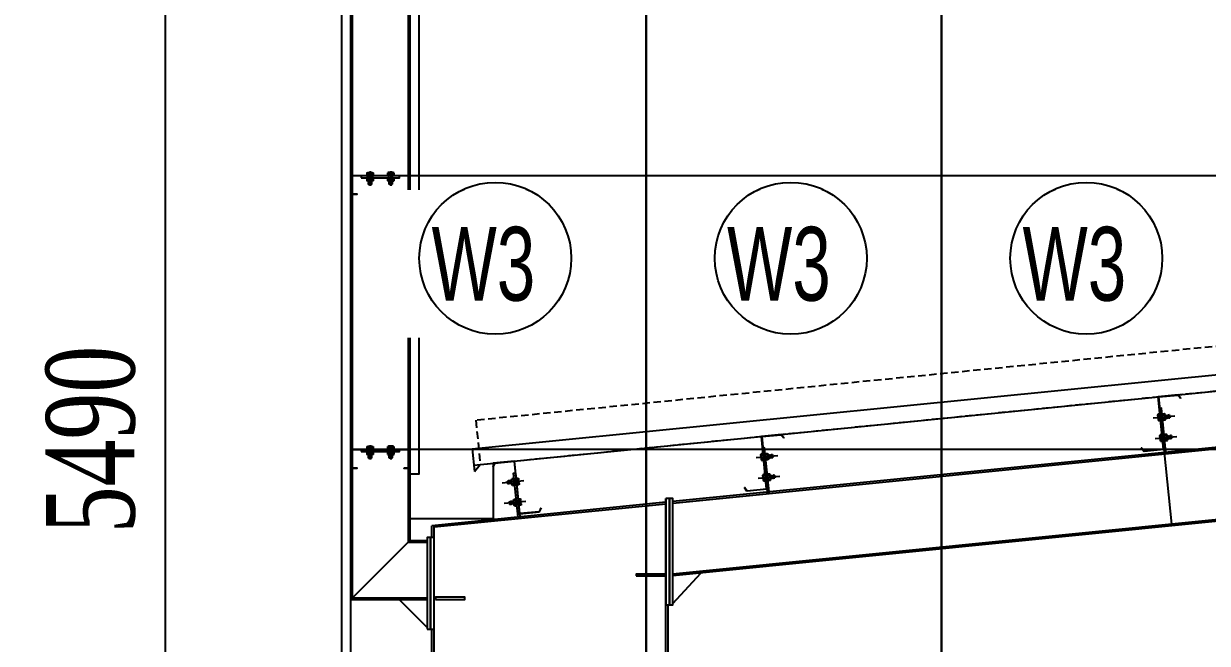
# Model space of a CAD drawing. Header units: inches. Extents: x 315041 to 662841, y -45540 to -35018.
# Drawn here: x 330950.88 to 330990.94, y -38334.56 to -38313.58 of the extents above; entities that cross this region are included whole.
import ezdxf

# ---------------------------------------------------------------- set-up
doc = ezdxf.new("R2010")
doc.units = ezdxf.units.IN
doc.header["$MEASUREMENT"] = 0
doc.linetypes.add('CENTER2', pattern=[28.575, 19.05, -3.175, 3.175, -3.175])
doc.linetypes.add('HIDDEN', pattern=[0.375, 0.25, -0.125])
for name, color, linetype in [('1', 1, 'Continuous'), ('2', 2, 'Continuous'), ('251', 251, 'Continuous'), ('2NET-VE', 8, 'Continuous'), ('3', 3, 'Continuous'), ('4', 4, 'Continuous'), ('5', 5, 'Continuous'), ('6', 6, 'Continuous'), ('7', 7, 'Continuous'), ('8', 8, 'Continuous'), ('DIM', 8, 'Continuous'), ('GIANG', 1, 'Continuous')]:
    doc.layers.add(name, color=color, linetype=linetype)
doc.styles.add('ST1', font='times.ttf', dxfattribs={"width": 0.7})
doc.styles.add('ST1H', font='vnshxh.shx', dxfattribs={"width": 0.7})
doc.dimstyles.new('100', dxfattribs={"dimtxt": 3, "dimasz": 1.5, "dimexe": 1, "dimexo": 0, "dimgap": 1, "dimtad": 1, "dimdec": 0, "dimlfac": 100, "dimzin": 0, "dimdsep": 46, "dimtxsty": 'ST1', "dimblk": 'OBLIQUE', "dimcen": 1, "dimdle": 1, "dimclrd": 8, "dimclre": 8, "dimclrt": 3, "dimadec": 0, "dimazin": 0, "dimtfac": 1, "dimtdec": 0, "dimtix": 1, "dimtmove": 1, "dimatfit": 3, "dimfxl": 0, "dimtfill": 1, "dimtolj": 1, "dimtzin": 0, "dimlwd": -1, "dimlwe": -1, "dimarcsym": 1})

# ---------------------------------------------------------------- blocks, each defined once
blk = doc.blocks.new('*U235')
at = {"layer": '2NET-VE', "ltscale": 0.5}
for p, q in [((0, 8.3), (9.5, 8.3)), ((22.9, 7.4), (22.9, 7.4)), ((0, -8.3), (9.5, -8.3)), ((22.9, -7.4), (22.9, -7.4))]:
    blk.add_line(p, q, dxfattribs=at)
at = {"layer": '7', "linetype": 'Continuous'}
for p, q in [((21.9, 6.4), (23.1, 7.7)), ((22.3, -6.4), (23.8, 6.4)), ((23.1, 7.7), (23.8, 6.4)), ((23.8, 6.4), (25.1, 7.7)), ((24.3, -6.4), (25.8, 6.4)), ((25.1, 7.7), (25.8, 6.4)), ((25.8, 6.4), (27, 7.7)), ((26.2, -6.4), (27.7, 6.4)), ((27, 7.7), (27.7, 6.4)), ((27.7, 6.4), (28.9, 7.7)), ((28.1, -6.4), (29.6, 6.4)), ((28.9, 7.7), (29.6, 6.4)), ((29.6, 6.4), (30.9, 7.7)), ((30.1, -6.4), (31.6, 6.4)), ((30.1, -6.4), (31.6, 6.4)), ((30.9, 7.7), (31.6, 6.4)), ((31.6, 6.4), (32.8, 7.7)), ((32, -6.4), (33.5, 6.4)), ((32.8, 7.7), (33.5, 6.4)), ((33.5, 6.4), (34.7, 7.7)), ((33.9, -6.4), (35.4, 6.4)), ((33.9, -6.4), (35.4, 6.4)), ((33.9, -6.4), (35.4, 6.4)), ((34.7, 7.7), (35.4, 6.4)), ((35.4, 6.4), (36.7, 7.7)), ((35.9, -6.4), (37.4, 6.4)), ((36.7, 7.7), (37.4, 6.4)), ((41.9, 6.4), (37.4, 6.4)), ((41.9, 6.4), (41.9, -6.4)), ((22.1, -6.4), (21.7, -6.4)), ((22.3, -6.4), (21.9, -6.4)), ((22.3, -6.4), (23.1, -7.7)), ((23.1, -7.7), (24.3, -6.4)), ((24.3, -6.4), (25, -7.7)), ((25, -7.7), (26.2, -6.4)), ((26.2, -6.4), (26.9, -7.7)), ((26.9, -7.7), (28.1, -6.4)), ((28.1, -6.4), (28.9, -7.7)), ((28.9, -7.7), (30.1, -6.4)), ((30.1, -6.4), (30.8, -7.7)), ((30.8, -7.7), (32, -6.4)), ((32, -6.4), (32.7, -7.7)), ((32.7, -7.7), (33.9, -6.4)), ((33.9, -6.4), (34.7, -7.7)), ((34.7, -7.7), (35.9, -6.4)), ((35.9, -6.4), (41.9, -6.4))]:
    blk.add_line(p, q, dxfattribs=at)
at = {"layer": '8', "linetype": 'Continuous'}
for p, q in [((-10.2, 8.8), (-10.2, 11.9)), ((-10.2, -11.9), (-10.2, 11.9)), ((-0.9, 14.9), (-9.3, 14.9)), ((-1.4, 8.8), (-8.9, 8.8)), ((0, 8.8), (0, 11.9)), ((0, -11.9), (0, 11.9)), ((9.5, -17.6), (9.5, 17.6)), ((9.5, 17.6), (11.4, 17.6)), ((11.4, -17.6), (11.4, 17.6)), ((11.4, 8.8), (11.4, 11.9)), ((11.4, -11.9), (11.4, 11.9)), ((12.3, 14.9), (20.7, 14.9)), ((12.8, 8.8), (20.3, 8.8)), ((21.7, 8.8), (21.7, 11.9)), ((21.7, -11.9), (21.7, 11.9)), ((-10.2, -8.8), (-10.2, -11.9)), ((-9.3, -14.9), (-0.9, -14.9)), ((-1.4, -8.8), (-8.9, -8.8)), ((0, -8.8), (0, -11.9)), ((9.5, -17.6), (11.4, -17.6)), ((11.4, -8.8), (11.4, -11.9)), ((20.7, -14.9), (12.3, -14.9)), ((12.8, -8.8), (20.3, -8.8)), ((21.7, -8.8), (21.7, -11.9))]:
    blk.add_line(p, q, dxfattribs=at)
at = {"layer": '8', "ltscale": 10}
blk.add_line((-32.8, 0), (65.5, 0), dxfattribs=at)
at = {"layer": '8', "linetype": 'Continuous'}
for centre, radius, start, end in [((-4.7, 11.9), 5.58, 146.602, 180), ((-6.1, 11.9), 4.1, 180, 228.5476), ((-6.1, 5.7), 4.1, 131.4524, 180), ((-4.1, 11.9), 4.1, 311.4524, 0), ((-4.1, 5.7), 4.1, 0, 48.5476), ((-5.6, 11.9), 5.58, 0, 33.398), ((17, 11.9), 5.58, 146.602, 180), ((15.5, 11.9), 4.1, 180, 228.5476), ((15.5, 5.7), 4.1, 131.4524, 180), ((17.6, 11.9), 4.1, 311.4524, 0), ((17.6, 5.7), 4.1, 0, 48.5476), ((16.1, 11.9), 5.58, 0, 33.398), ((-6.1, -5.7), 4.1, 180, 228.5476), ((-6.1, -11.9), 4.1, 131.4524, 180), ((-4.7, -11.9), 5.58, 180, 213.398), ((-4.1, -5.7), 4.1, 311.4524, 0), ((-4.1, -11.9), 4.1, 0, 48.5476), ((-5.6, -11.9), 5.58, 326.602, 0), ((15.5, -5.7), 4.1, 180, 228.5476), ((15.5, -11.9), 4.1, 131.4524, 180), ((17, -11.9), 5.58, 180, 213.398), ((17.6, -5.7), 4.1, 311.4524, 0), ((17.6, -11.9), 4.1, 0, 48.5476), ((16.1, -11.9), 5.58, 326.602, 0)]:
    blk.add_arc(centre, radius, start, end, dxfattribs=at)
blk = doc.blocks.new('*U234')
at = {"layer": '2NET-VE', "ltscale": 0.5}
for p, q in [((0, 8.3), (9.5, 8.3)), ((22.9, 7.4), (22.9, 7.4)), ((0, -8.3), (9.5, -8.3)), ((22.9, -7.4), (22.9, -7.4))]:
    blk.add_line(p, q, dxfattribs=at)
at = {"layer": '7', "linetype": 'Continuous'}
for p, q in [((21.9, 6.4), (23.1, 7.7)), ((22.3, -6.4), (23.8, 6.4)), ((23.1, 7.7), (23.8, 6.4)), ((23.8, 6.4), (25.1, 7.7)), ((24.3, -6.4), (25.8, 6.4)), ((25.1, 7.7), (25.8, 6.4)), ((25.8, 6.4), (27, 7.7)), ((26.2, -6.4), (27.7, 6.4)), ((27, 7.7), (27.7, 6.4)), ((27.7, 6.4), (28.9, 7.7)), ((28.1, -6.4), (29.6, 6.4)), ((28.9, 7.7), (29.6, 6.4)), ((29.6, 6.4), (30.9, 7.7)), ((30.1, -6.4), (31.6, 6.4)), ((30.1, -6.4), (31.6, 6.4)), ((30.9, 7.7), (31.6, 6.4)), ((31.6, 6.4), (32.8, 7.7)), ((32, -6.4), (33.5, 6.4)), ((32.8, 7.7), (33.5, 6.4)), ((33.5, 6.4), (34.7, 7.7)), ((33.9, -6.4), (35.4, 6.4)), ((33.9, -6.4), (35.4, 6.4)), ((33.9, -6.4), (35.4, 6.4)), ((34.7, 7.7), (35.4, 6.4)), ((35.4, 6.4), (36.7, 7.7)), ((35.9, -6.4), (37.4, 6.4)), ((36.7, 7.7), (37.4, 6.4)), ((41.9, 6.4), (37.4, 6.4)), ((41.9, 6.4), (41.9, -6.4)), ((22.1, -6.4), (21.7, -6.4)), ((22.3, -6.4), (21.9, -6.4)), ((22.3, -6.4), (23.1, -7.7)), ((23.1, -7.7), (24.3, -6.4)), ((24.3, -6.4), (25, -7.7)), ((25, -7.7), (26.2, -6.4)), ((26.2, -6.4), (26.9, -7.7)), ((26.9, -7.7), (28.1, -6.4)), ((28.1, -6.4), (28.9, -7.7)), ((28.9, -7.7), (30.1, -6.4)), ((30.1, -6.4), (30.8, -7.7)), ((30.8, -7.7), (32, -6.4)), ((32, -6.4), (32.7, -7.7)), ((32.7, -7.7), (33.9, -6.4)), ((33.9, -6.4), (34.7, -7.7)), ((34.7, -7.7), (35.9, -6.4)), ((35.9, -6.4), (41.9, -6.4))]:
    blk.add_line(p, q, dxfattribs=at)
at = {"layer": '8', "linetype": 'Continuous'}
for p, q in [((-10.2, 8.8), (-10.2, 11.9)), ((-10.2, -11.9), (-10.2, 11.9)), ((-0.9, 14.9), (-9.3, 14.9)), ((-1.4, 8.8), (-8.9, 8.8)), ((0, 8.8), (0, 11.9)), ((0, -11.9), (0, 11.9)), ((9.5, -17.6), (9.5, 17.6)), ((9.5, 17.6), (11.4, 17.6)), ((11.4, -17.6), (11.4, 17.6)), ((11.4, 8.8), (11.4, 11.9)), ((11.4, -11.9), (11.4, 11.9)), ((12.3, 14.9), (20.7, 14.9)), ((12.8, 8.8), (20.3, 8.8)), ((21.7, 8.8), (21.7, 11.9)), ((21.7, -11.9), (21.7, 11.9)), ((-10.2, -8.8), (-10.2, -11.9)), ((-9.3, -14.9), (-0.9, -14.9)), ((-1.4, -8.8), (-8.9, -8.8)), ((0, -8.8), (0, -11.9)), ((9.5, -17.6), (11.4, -17.6)), ((11.4, -8.8), (11.4, -11.9)), ((20.7, -14.9), (12.3, -14.9)), ((12.8, -8.8), (20.3, -8.8)), ((21.7, -8.8), (21.7, -11.9))]:
    blk.add_line(p, q, dxfattribs=at)
at = {"layer": '8', "ltscale": 10}
blk.add_line((-32.8, 0), (65.5, 0), dxfattribs=at)
at = {"layer": '8', "linetype": 'Continuous'}
for centre, radius, start, end in [((-4.7, 11.9), 5.58, 146.602, 180), ((-6.1, 11.9), 4.1, 180, 228.5476), ((-6.1, 5.7), 4.1, 131.4524, 180), ((-4.1, 11.9), 4.1, 311.4524, 0), ((-4.1, 5.7), 4.1, 0, 48.5476), ((-5.6, 11.9), 5.58, 0, 33.398), ((17, 11.9), 5.58, 146.602, 180), ((15.5, 11.9), 4.1, 180, 228.5476), ((15.5, 5.7), 4.1, 131.4524, 180), ((17.6, 11.9), 4.1, 311.4524, 0), ((17.6, 5.7), 4.1, 0, 48.5476), ((16.1, 11.9), 5.58, 0, 33.398), ((-6.1, -5.7), 4.1, 180, 228.5476), ((-6.1, -11.9), 4.1, 131.4524, 180), ((-4.7, -11.9), 5.58, 180, 213.398), ((-4.1, -5.7), 4.1, 311.4524, 0), ((-4.1, -11.9), 4.1, 0, 48.5476), ((-5.6, -11.9), 5.58, 326.602, 0), ((15.5, -5.7), 4.1, 180, 228.5476), ((15.5, -11.9), 4.1, 131.4524, 180), ((17, -11.9), 5.58, 180, 213.398), ((17.6, -5.7), 4.1, 311.4524, 0), ((17.6, -11.9), 4.1, 0, 48.5476), ((16.1, -11.9), 5.58, 326.602, 0)]:
    blk.add_arc(centre, radius, start, end, dxfattribs=at)
blk = doc.blocks.new('XM150')
at = {"layer": '2', "ltscale": 0.015}
for p, q in [((68.9, 180), (0.9, 180)), ((0.9, 1.1), (0.9, 180)), ((2, 178.9), (2, 0)), ((2, 178.9), (68.3, 178.9)), ((75.4, 166.5), (68.3, 178.9)), ((68.9, 180), (76.4, 167)), ((76.4, 167), (75.4, 166.5)), ((-73.5, 13), (-72.5, 13.5)), ((-66, 0), (-73.5, 13)), ((-72.5, 13.5), (-65.4, 1.1)), ((2, 0), (-66, 0)), ((-65.4, 1.1), (0.9, 1.1))]:
    blk.add_line(p, q, dxfattribs=at)
at = {"layer": '5'}
blk.add_lwpolyline([(8, -10), (8, 140), (2, 140), (2, -10), (8, -10)], close=True, dxfattribs=at)
at = {"layer": 'GIANG', "xscale": 0.7499999999999999, "yscale": 0.7499999999999999, "zscale": 0.7499999999999999}
for name, p in [('*U235', (0.9, 110)), ('*U234', (0.9, 40))]:
    blk.add_blockref(name, p, dxfattribs=at)
blk = doc.blocks.new('*U261')
at = {"layer": '2', "xscale": 0.008333333333333337, "yscale": 0.008333333333333337, "zscale": 0.008333333333333337, "rotation": 8.530765610063296}
blk.add_blockref('XM150', (0.118, -0.699), dxfattribs=at)
blk = doc.blocks.new('*U250')
at = {"layer": '2', "color": 0, "linetype": 'ByBlock', "lineweight": -2, "transparency": 16777216}
blk.add_blockref('*U261', (0, 0), dxfattribs=at)
blk = doc.blocks.new('*U138')
at = {"layer": '251'}
h = blk.add_hatch(color=256, dxfattribs=at)
h.paths.add_polyline_path([(-0.053, -0.04), (-0.053, -0.043, -0.192582), (-0.048, -0.029, -0.192582), (-0.053, -0.014)])
h.paths.add_polyline_path([(-0.053, 0.014, -0.192582), (-0.048, 0.029, -0.192582), (-0.053, 0.043)])
h = blk.add_hatch(color=256, dxfattribs=at)
h.paths.add_polyline_path([(0.056, -0.04), (0.056, -0.043, -0.192582), (0.062, -0.029, -0.192582), (0.056, -0.014)])
h.paths.add_polyline_path([(0.056, 0.014, -0.192582), (0.062, 0.029, -0.192582), (0.056, 0.043)])
at = {"layer": '5', "linetype": 'CENTER2', "ltscale": 0.2}
blk.add_line((-0.077, 0), (0.194, 0), dxfattribs=at)
at = {"layer": '8'}
for p, q in [((-0.053, 0.04), (-0.053, -0.04)), ((-0.048, 0.058), (-0.006, 0.058)), ((-0.048, 0.029), (-0.006, 0.029)), ((0, 0.043), (0, -0.043)), ((0.044, 0.033), (0, 0.033)), ((0.044, -0.066), (0.044, 0.066)), ((0.044, 0.066), (0.056, 0.066)), ((0.056, -0.066), (0.056, 0.066)), ((0.056, 0.04), (0.056, -0.04)), ((0.062, 0.058), (0.103, 0.058)), ((0.062, 0.029), (0.103, 0.029)), ((0.109, 0.043), (0.109, -0.043)), ((0.117, 0.033), (0.109, 0.033)), ((0.121, 0.027), (0.117, 0.033)), ((0.117, 0.033), (0.117, -0.017)), ((0.117, -0.017), (0.121, 0.027)), ((0.127, 0.033), (0.121, 0.027)), ((0.131, 0.027), (0.127, 0.033)), ((0.164, 0.03), (0.161, 0.027)), ((0.169, 0.027), (0.164, 0.03)), ((0.166, -0.027), (0.167, 0)), ((0.169, 0), (0.167, 0)), ((0.167, 0), (0.169, 0)), ((0.169, 0.027), (0.169, -0.027)), ((-0.048, -0.029), (-0.006, -0.029)), ((-0.048, -0.029), (-0.006, -0.029)), ((-0.048, -0.058), (-0.006, -0.058)), ((0.044, -0.033), (0, -0.033)), ((0.044, -0.066), (0.056, -0.066)), ((0.062, -0.029), (0.103, -0.029)), ((0.062, -0.029), (0.103, -0.029)), ((0.062, -0.058), (0.103, -0.058)), ((0.12, -0.033), (0.109, -0.033)), ((0.126, -0.027), (0.12, -0.033)), ((0.16, -0.033), (0.156, -0.027)), ((0.166, -0.027), (0.16, -0.033)), ((0.166, -0.027), (0.169, -0.027))]:
    blk.add_line(p, q, dxfattribs=at)
for points in [[(0.136, -0.027), (0.13, -0.033), (0.126, -0.027), (0.131, 0.027), (0.137, 0.033), (0.141, 0.027)], [(0.146, -0.027), (0.14, -0.033), (0.136, -0.027), (0.141, 0.027), (0.147, 0.033), (0.151, 0.027)], [(0.156, -0.027), (0.15, -0.033), (0.146, -0.027), (0.151, 0.027), (0.157, 0.033), (0.161, 0.027)]]:
    blk.add_lwpolyline(points, close=True, dxfattribs=at)
for centre, start, end in [((-0.032, 0.043), 136.3972, 223.6028), ((-0.032, 0.014), 136.3972, 180), ((-0.021, 0.043), 316.3972, 43.6028), ((-0.021, 0.014), 0, 43.6028), ((0.077, 0.043), 136.3972, 223.6028), ((0.077, 0.014), 136.3972, 180), ((0.088, 0.043), 316.3972, 43.6028), ((0.088, 0.014), 0, 43.6028), ((-0.032, -0.014), 180, 223.6028), ((-0.032, -0.043), 136.3972, 223.6028), ((-0.021, -0.014), 316.3972, 0), ((-0.021, -0.043), 316.3972, 43.6028), ((0.077, -0.014), 180, 223.6028), ((0.077, -0.043), 136.3972, 223.6028), ((0.088, -0.014), 316.3972, 0), ((0.088, -0.043), 316.3972, 43.6028)]:
    blk.add_arc(centre, 0.0209, start, end, dxfattribs=at)
blk = doc.blocks.new('*U139')
at = {"layer": '251'}
h = blk.add_hatch(color=256, dxfattribs=at)
h.paths.add_polyline_path([(-0.053, -0.04), (-0.053, -0.043, -0.192582), (-0.048, -0.029, -0.192582), (-0.053, -0.014)])
h.paths.add_polyline_path([(-0.053, 0.014, -0.192582), (-0.048, 0.029, -0.192582), (-0.053, 0.043)])
h = blk.add_hatch(color=256, dxfattribs=at)
h.paths.add_polyline_path([(0.056, -0.04), (0.056, -0.043, -0.192582), (0.062, -0.029, -0.192582), (0.056, -0.014)])
h.paths.add_polyline_path([(0.056, 0.014, -0.192582), (0.062, 0.029, -0.192582), (0.056, 0.043)])
at = {"layer": '5', "linetype": 'CENTER2', "ltscale": 0.2}
blk.add_line((-0.077, 0), (0.194, 0), dxfattribs=at)
at = {"layer": '8'}
for p, q in [((-0.053, 0.04), (-0.053, -0.04)), ((-0.048, 0.058), (-0.006, 0.058)), ((-0.048, 0.029), (-0.006, 0.029)), ((0, 0.043), (0, -0.043)), ((0.044, 0.033), (0, 0.033)), ((0.044, -0.066), (0.044, 0.066)), ((0.044, 0.066), (0.056, 0.066)), ((0.056, -0.066), (0.056, 0.066)), ((0.056, 0.04), (0.056, -0.04)), ((0.062, 0.058), (0.103, 0.058)), ((0.062, 0.029), (0.103, 0.029)), ((0.109, 0.043), (0.109, -0.043)), ((0.117, 0.033), (0.109, 0.033)), ((0.121, 0.027), (0.117, 0.033)), ((0.117, 0.033), (0.117, -0.017)), ((0.117, -0.017), (0.121, 0.027)), ((0.127, 0.033), (0.121, 0.027)), ((0.131, 0.027), (0.127, 0.033)), ((0.164, 0.03), (0.161, 0.027)), ((0.169, 0.027), (0.164, 0.03)), ((0.166, -0.027), (0.167, 0)), ((0.169, 0), (0.167, 0)), ((0.167, 0), (0.169, 0)), ((0.169, 0.027), (0.169, -0.027)), ((-0.048, -0.029), (-0.006, -0.029)), ((-0.048, -0.029), (-0.006, -0.029)), ((-0.048, -0.058), (-0.006, -0.058)), ((0.044, -0.033), (0, -0.033)), ((0.044, -0.066), (0.056, -0.066)), ((0.062, -0.029), (0.103, -0.029)), ((0.062, -0.029), (0.103, -0.029)), ((0.062, -0.058), (0.103, -0.058)), ((0.12, -0.033), (0.109, -0.033)), ((0.126, -0.027), (0.12, -0.033)), ((0.16, -0.033), (0.156, -0.027)), ((0.166, -0.027), (0.16, -0.033)), ((0.166, -0.027), (0.169, -0.027))]:
    blk.add_line(p, q, dxfattribs=at)
for points in [[(0.136, -0.027), (0.13, -0.033), (0.126, -0.027), (0.131, 0.027), (0.137, 0.033), (0.141, 0.027)], [(0.146, -0.027), (0.14, -0.033), (0.136, -0.027), (0.141, 0.027), (0.147, 0.033), (0.151, 0.027)], [(0.156, -0.027), (0.15, -0.033), (0.146, -0.027), (0.151, 0.027), (0.157, 0.033), (0.161, 0.027)]]:
    blk.add_lwpolyline(points, close=True, dxfattribs=at)
for centre, start, end in [((-0.032, 0.043), 136.3972, 223.6028), ((-0.032, 0.014), 136.3972, 180), ((-0.021, 0.043), 316.3972, 43.6028), ((-0.021, 0.014), 0, 43.6028), ((0.077, 0.043), 136.3972, 223.6028), ((0.077, 0.014), 136.3972, 180), ((0.088, 0.043), 316.3972, 43.6028), ((0.088, 0.014), 0, 43.6028), ((-0.032, -0.014), 180, 223.6028), ((-0.032, -0.043), 136.3972, 223.6028), ((-0.021, -0.014), 316.3972, 0), ((-0.021, -0.043), 316.3972, 43.6028), ((0.077, -0.014), 180, 223.6028), ((0.077, -0.043), 136.3972, 223.6028), ((0.088, -0.014), 316.3972, 0), ((0.088, -0.043), 316.3972, 43.6028)]:
    blk.add_arc(centre, 0.0209, start, end, dxfattribs=at)
blk = doc.blocks.new('*U140')
at = {"layer": '251'}
h = blk.add_hatch(color=256, dxfattribs=at)
h.paths.add_polyline_path([(-0.053, -0.04), (-0.053, -0.043, -0.192582), (-0.048, -0.029, -0.192582), (-0.053, -0.014)])
h.paths.add_polyline_path([(-0.053, 0.014, -0.192582), (-0.048, 0.029, -0.192582), (-0.053, 0.043)])
h = blk.add_hatch(color=256, dxfattribs=at)
h.paths.add_polyline_path([(0.056, -0.04), (0.056, -0.043, -0.192582), (0.062, -0.029, -0.192582), (0.056, -0.014)])
h.paths.add_polyline_path([(0.056, 0.014, -0.192582), (0.062, 0.029, -0.192582), (0.056, 0.043)])
at = {"layer": '5', "linetype": 'CENTER2', "ltscale": 0.2}
blk.add_line((-0.077, 0), (0.194, 0), dxfattribs=at)
at = {"layer": '8'}
for p, q in [((-0.053, 0.04), (-0.053, -0.04)), ((-0.048, 0.058), (-0.006, 0.058)), ((-0.048, 0.029), (-0.006, 0.029)), ((0, 0.043), (0, -0.043)), ((0.044, 0.033), (0, 0.033)), ((0.044, -0.066), (0.044, 0.066)), ((0.044, 0.066), (0.056, 0.066)), ((0.056, -0.066), (0.056, 0.066)), ((0.056, 0.04), (0.056, -0.04)), ((0.062, 0.058), (0.103, 0.058)), ((0.062, 0.029), (0.103, 0.029)), ((0.109, 0.043), (0.109, -0.043)), ((0.117, 0.033), (0.109, 0.033)), ((0.121, 0.027), (0.117, 0.033)), ((0.117, 0.033), (0.117, -0.017)), ((0.117, -0.017), (0.121, 0.027)), ((0.127, 0.033), (0.121, 0.027)), ((0.131, 0.027), (0.127, 0.033)), ((0.164, 0.03), (0.161, 0.027)), ((0.169, 0.027), (0.164, 0.03)), ((0.166, -0.027), (0.167, 0)), ((0.169, 0), (0.167, 0)), ((0.167, 0), (0.169, 0)), ((0.169, 0.027), (0.169, -0.027)), ((-0.048, -0.029), (-0.006, -0.029)), ((-0.048, -0.029), (-0.006, -0.029)), ((-0.048, -0.058), (-0.006, -0.058)), ((0.044, -0.033), (0, -0.033)), ((0.044, -0.066), (0.056, -0.066)), ((0.062, -0.029), (0.103, -0.029)), ((0.062, -0.029), (0.103, -0.029)), ((0.062, -0.058), (0.103, -0.058)), ((0.12, -0.033), (0.109, -0.033)), ((0.126, -0.027), (0.12, -0.033)), ((0.16, -0.033), (0.156, -0.027)), ((0.166, -0.027), (0.16, -0.033)), ((0.166, -0.027), (0.169, -0.027))]:
    blk.add_line(p, q, dxfattribs=at)
for points in [[(0.136, -0.027), (0.13, -0.033), (0.126, -0.027), (0.131, 0.027), (0.137, 0.033), (0.141, 0.027)], [(0.146, -0.027), (0.14, -0.033), (0.136, -0.027), (0.141, 0.027), (0.147, 0.033), (0.151, 0.027)], [(0.156, -0.027), (0.15, -0.033), (0.146, -0.027), (0.151, 0.027), (0.157, 0.033), (0.161, 0.027)]]:
    blk.add_lwpolyline(points, close=True, dxfattribs=at)
for centre, start, end in [((-0.032, 0.043), 136.3972, 223.6028), ((-0.032, 0.014), 136.3972, 180), ((-0.021, 0.043), 316.3972, 43.6028), ((-0.021, 0.014), 0, 43.6028), ((0.077, 0.043), 136.3972, 223.6028), ((0.077, 0.014), 136.3972, 180), ((0.088, 0.043), 316.3972, 43.6028), ((0.088, 0.014), 0, 43.6028), ((-0.032, -0.014), 180, 223.6028), ((-0.032, -0.043), 136.3972, 223.6028), ((-0.021, -0.014), 316.3972, 0), ((-0.021, -0.043), 316.3972, 43.6028), ((0.077, -0.014), 180, 223.6028), ((0.077, -0.043), 136.3972, 223.6028), ((0.088, -0.014), 316.3972, 0), ((0.088, -0.043), 316.3972, 43.6028)]:
    blk.add_arc(centre, 0.0209, start, end, dxfattribs=at)
blk = doc.blocks.new('*U141')
at = {"layer": '251'}
h = blk.add_hatch(color=256, dxfattribs=at)
h.paths.add_polyline_path([(-0.053, -0.04), (-0.053, -0.043, -0.192582), (-0.048, -0.029, -0.192582), (-0.053, -0.014)])
h.paths.add_polyline_path([(-0.053, 0.014, -0.192582), (-0.048, 0.029, -0.192582), (-0.053, 0.043)])
h = blk.add_hatch(color=256, dxfattribs=at)
h.paths.add_polyline_path([(0.056, -0.04), (0.056, -0.043, -0.192582), (0.062, -0.029, -0.192582), (0.056, -0.014)])
h.paths.add_polyline_path([(0.056, 0.014, -0.192582), (0.062, 0.029, -0.192582), (0.056, 0.043)])
at = {"layer": '5', "linetype": 'CENTER2', "ltscale": 0.2}
blk.add_line((-0.077, 0), (0.194, 0), dxfattribs=at)
at = {"layer": '8'}
for p, q in [((-0.053, 0.04), (-0.053, -0.04)), ((-0.048, 0.058), (-0.006, 0.058)), ((-0.048, 0.029), (-0.006, 0.029)), ((0, 0.043), (0, -0.043)), ((0.044, 0.033), (0, 0.033)), ((0.044, -0.066), (0.044, 0.066)), ((0.044, 0.066), (0.056, 0.066)), ((0.056, -0.066), (0.056, 0.066)), ((0.056, 0.04), (0.056, -0.04)), ((0.062, 0.058), (0.103, 0.058)), ((0.062, 0.029), (0.103, 0.029)), ((0.109, 0.043), (0.109, -0.043)), ((0.117, 0.033), (0.109, 0.033)), ((0.121, 0.027), (0.117, 0.033)), ((0.117, 0.033), (0.117, -0.017)), ((0.117, -0.017), (0.121, 0.027)), ((0.127, 0.033), (0.121, 0.027)), ((0.131, 0.027), (0.127, 0.033)), ((0.164, 0.03), (0.161, 0.027)), ((0.169, 0.027), (0.164, 0.03)), ((0.166, -0.027), (0.167, 0)), ((0.169, 0), (0.167, 0)), ((0.167, 0), (0.169, 0)), ((0.169, 0.027), (0.169, -0.027)), ((-0.048, -0.029), (-0.006, -0.029)), ((-0.048, -0.029), (-0.006, -0.029)), ((-0.048, -0.058), (-0.006, -0.058)), ((0.044, -0.033), (0, -0.033)), ((0.044, -0.066), (0.056, -0.066)), ((0.062, -0.029), (0.103, -0.029)), ((0.062, -0.029), (0.103, -0.029)), ((0.062, -0.058), (0.103, -0.058)), ((0.12, -0.033), (0.109, -0.033)), ((0.126, -0.027), (0.12, -0.033)), ((0.16, -0.033), (0.156, -0.027)), ((0.166, -0.027), (0.16, -0.033)), ((0.166, -0.027), (0.169, -0.027))]:
    blk.add_line(p, q, dxfattribs=at)
for points in [[(0.136, -0.027), (0.13, -0.033), (0.126, -0.027), (0.131, 0.027), (0.137, 0.033), (0.141, 0.027)], [(0.146, -0.027), (0.14, -0.033), (0.136, -0.027), (0.141, 0.027), (0.147, 0.033), (0.151, 0.027)], [(0.156, -0.027), (0.15, -0.033), (0.146, -0.027), (0.151, 0.027), (0.157, 0.033), (0.161, 0.027)]]:
    blk.add_lwpolyline(points, close=True, dxfattribs=at)
for centre, start, end in [((-0.032, 0.043), 136.3972, 223.6028), ((-0.032, 0.014), 136.3972, 180), ((-0.021, 0.043), 316.3972, 43.6028), ((-0.021, 0.014), 0, 43.6028), ((0.077, 0.043), 136.3972, 223.6028), ((0.077, 0.014), 136.3972, 180), ((0.088, 0.043), 316.3972, 43.6028), ((0.088, 0.014), 0, 43.6028), ((-0.032, -0.014), 180, 223.6028), ((-0.032, -0.043), 136.3972, 223.6028), ((-0.021, -0.014), 316.3972, 0), ((-0.021, -0.043), 316.3972, 43.6028), ((0.077, -0.014), 180, 223.6028), ((0.077, -0.043), 136.3972, 223.6028), ((0.088, -0.014), 316.3972, 0), ((0.088, -0.043), 316.3972, 43.6028)]:
    blk.add_arc(centre, 0.0209, start, end, dxfattribs=at)
blk = doc.blocks.new('*U255')
at = {"layer": '2', "xscale": 0.008333333333333337, "yscale": 0.008333333333333337, "zscale": 0.008333333333333337, "rotation": 8.530765610063296}
blk.add_blockref('XM150', (0.118, -0.699), dxfattribs=at)
blk = doc.blocks.new('*U256')
at = {"layer": '2', "color": 0, "linetype": 'ByBlock', "lineweight": -2, "transparency": 16777216}
blk.add_blockref('*U255', (0, 0), dxfattribs=at)
blk = doc.blocks.new('*U253')
at = {"layer": '2', "xscale": 0.008333333333333335, "yscale": 0.008333333333333335, "zscale": 0.008333333333333335, "rotation": 5.710593137616317}
blk.add_blockref('XM150', (0.083, -0.704), dxfattribs=at)
blk = doc.blocks.new('*U254')
at = {"layer": 'DIM', "color": 0, "linetype": 'ByBlock', "lineweight": -2, "transparency": 16777216}
for p in [(-78.359, -7.836), (-89.553, -8.955)]:
    blk.add_blockref('*U253', p, dxfattribs=at)
blk = doc.blocks.new('_Oblique')
at = {"color": 0, "linetype": 'ByBlock', "lineweight": -2}
blk.add_line((-0.5, -0.5), (0.5, 0.5), dxfattribs=at)
blk = doc.blocks.new('*D1054')
at = {"color": 8, "linetype": 'Continuous', "transparency": 16777216}
for p, q in [((330955.682, -38356.105), (330955.682, -38299.206)), ((330961.942, -38300.206), (330954.682, -38300.206)), ((330956.521, -38355.105), (330954.682, -38355.105))]:
    blk.add_line(p, q, dxfattribs=at)
at = {"layer": 'Defpoints', "color": 0, "transparency": 16777216}
for p in [(330955.682, -38300.206), (330961.942, -38300.206), (330956.521, -38355.105)]:
    blk.add_point(p, dxfattribs=at)
at = {"color": 8, "transparency": 16777216, "xscale": 1.5, "yscale": 1.5, "zscale": 1.5}
for p, rotation in [((330955.682, -38300.206), 90), ((330955.682, -38355.105), 270)]:
    blk.add_blockref('_Oblique', p, dxfattribs=dict(at, rotation=rotation))
at = {"color": 5, "transparency": 16777216, "insert": (330953.152, -38327.655), "char_height": 3, "attachment_point": 5, "rotation": 90, "style": 'ST1', "bg_fill": 3, "box_fill_scale": 1.25, "bg_fill_color": 256, "bg_fill_true_color": 13158600, "bg_fill_transparency": 11618980}
blk.add_mtext('\\A1;5490', dxfattribs=at)

msp = doc.modelspace()

# ---------------------------------------------------------------- linework, layer by layer
at = {"color": 8}
msp.add_lwpolyline([(330961.6419, -38300.1758), (331226.9427, -38300.1758), (331226.9427, -38561.1758), (330961.6419, -38561.1758)], close=True, dxfattribs=at)
at = {"color": 5}
for points in [[(330961.9419, -38355.1049), (330971.9419, -38355.1049), (330971.9419, -38300.2758), (330961.9419, -38300.2758)], [(330971.9419, -38355.1049), (330981.9419, -38355.1049), (330981.9419, -38300.2758), (330971.9419, -38300.2758)], [(330981.9419, -38355.1049), (330991.9419, -38355.1049), (330991.9419, -38300.2758), (330981.9419, -38300.2758)]]:
    msp.add_lwpolyline(points, close=True, dxfattribs=at)
at = {"layer": '1', "color": 9}
msp.add_line((330989.4783, -38328.0938), (330989.7211, -38330.5217), dxfattribs=at)
at = {"layer": '2', "color": 9}
for p, q in [((330966.0609, -38327.9733), (330966.1369, -38328.733)), ((330966.1369, -38328.733), (330966.3314, -38328.499))]:
    msp.add_line(p, q, dxfattribs=at)
at = {"layer": '2', "color": 9, "ltscale": 50}
for points in [[(330963.7517, -38319.3424), (330963.9317, -38319.3424), (330963.9317, -38318.7324), (330961.9717, -38318.7324), (330961.9717, -38319.3424), (330962.1517, -38319.3424), (330962.1517, -38319.3624), (330961.9717, -38319.3624, -0.4142136), (330961.9517, -38319.3424), (330961.9517, -38318.7324, -0.4142136), (330961.9717, -38318.7124), (330963.9317, -38318.7124, -0.4142136), (330963.9517, -38318.7324), (330963.9517, -38319.3424, -0.4142136), (330963.9317, -38319.3624), (330963.7517, -38319.3624), (330963.7517, -38319.3424)], [(330963.7517, -38328.6106), (330963.9317, -38328.6106), (330963.9317, -38328.0006), (330961.9717, -38328.0006), (330961.9717, -38328.6106), (330962.1517, -38328.6106), (330962.1517, -38328.6306), (330961.9717, -38328.6306, -0.4142136), (330961.9517, -38328.6106), (330961.9517, -38328.0006, -0.4142136), (330961.9717, -38327.9806), (330963.9317, -38327.9806, -0.4142136), (330963.9517, -38328.0006), (330963.9517, -38328.6106, -0.4142136), (330963.9317, -38328.6306), (330963.7517, -38328.6306), (330963.7517, -38328.6106)]]:
    msp.add_lwpolyline(points, format="xyb", dxfattribs=at)
at = {"layer": '2', "color": 9}
msp.add_lwpolyline([(330967.4915, -38328.383), (330966.769, -38328.4552), (330966.769, -38328.4552)], dxfattribs=at)
at = {"layer": '3', "color": 9}
for p, q in [((330966.0609, -38327.9733), (331094.4423, -38315.1351)), ((330966.1157, -38328.5206), (331094.4423, -38315.6879))]:
    msp.add_line(p, q, dxfattribs=at)
for points in [[(330961.9419, -38561.1758), (330961.6419, -38561.1758), (330961.6419, -38300.1758), (330961.9419, -38300.1758)], [(330963.9517, -38300.1958), (330964.2515, -38300.1958), (330964.2515, -38328.8222), (330963.9517, -38328.8222)]]:
    msp.add_lwpolyline(points, close=True, dxfattribs=at)
at = {"layer": '4', "color": 9}
for p, q in [((330963.8419, -38318.7124), (331027.3673, -38318.7124)), ((330963.8419, -38327.9806), (331027.3673, -38327.9806))]:
    msp.add_line(p, q, dxfattribs=at)
at = {"layer": '5', "color": 9}
for points in [[(330962.3017, -38318.7924), (330963.6017, -38318.7924), (330963.6017, -38318.7324), (330962.3017, -38318.7324)], [(330962.3017, -38328.0606), (330963.6017, -38328.0606), (330963.6017, -38328.0006), (330962.3017, -38328.0006)]]:
    msp.add_lwpolyline(points, close=True, dxfattribs=at)
at = {"layer": '6', "color": 9, "linetype": 'HIDDEN'}
msp.add_lwpolyline([(330966.3314, -38328.499), (331092.7429, -38315.8578), (331092.5935, -38314.3637), (330966.182, -38327.0049)], close=True, dxfattribs=at)
at = {"layer": '6', "color": 9}
msp.add_lwpolyline([(330967.4915, -38328.383), (330966.769, -38328.4552), (330966.769, -38330.3357), (330963.9517, -38330.3357), (330963.9517, -38327.6258)], dxfattribs=at)
at = {"layer": '8', "color": 9}
for p, q in [((330962.0117, -38333.0131), (330962.0117, -38300.2558)), ((330963.8917, -38300.2558), (330963.8917, -38331.1331)), ((331094.3223, -38317.6094), (330972.8519, -38329.7564)), ((331094.3223, -38317.6697), (330972.8519, -38329.8167)), ((331094.3223, -38320.0615), (330972.8519, -38332.2086)), ((331094.3223, -38320.1218), (330972.8519, -38332.2689)), ((330972.6119, -38412.2758), (330972.6119, -38329.6564)), ((330972.6119, -38329.7804), (330964.6919, -38330.5724)), ((330972.6119, -38329.8407), (330964.7719, -38330.6247)), ((330964.6919, -38330.9731), (330964.6919, -38330.5724)), ((330964.7719, -38412.2758), (330964.7719, -38330.5644)), ((330961.9517, -38333.0731), (330963.9517, -38331.0731)), ((330963.8917, -38331.1331), (330964.5319, -38331.1331)), ((330963.9517, -38331.0731), (330964.5319, -38331.0731)), ((330972.8519, -38333.2064), (330973.7999, -38332.1741)), ((330961.9517, -38333.0731), (330964.5319, -38333.0731)), ((330962.0117, -38333.0131), (330964.5319, -38333.0131)), ((330964.5319, -38334.0231), (330963.5819, -38333.0731)), ((330972.6919, -38412.2758), (330972.6919, -38333.2564)), ((330964.6919, -38412.2758), (330964.6919, -38334.0731))]:
    msp.add_line(p, q, dxfattribs=at)
msp.add_lwpolyline([(330961.9517, -38333.0731), (330961.9517, -38300.1958), (330963.9517, -38300.1958), (330963.9517, -38331.0731)], dxfattribs=at)
for points in [[(330972.6119, -38329.6564), (330972.6119, -38333.2564), (330972.7319, -38333.2564), (330972.7319, -38329.6564)], [(330972.7319, -38329.6564), (330972.7319, -38333.2564), (330972.8519, -38333.2564), (330972.8519, -38329.6564)], [(330964.5319, -38334.0731), (330964.6519, -38334.0731), (330964.6519, -38330.9731), (330964.5319, -38330.9731)], [(330964.6519, -38334.0731), (330964.7719, -38334.0731), (330964.7719, -38330.9731), (330964.6519, -38330.9731)], [(330971.6119, -38332.2689), (330972.6119, -38332.2689), (330972.6119, -38332.2089), (330971.6119, -38332.2089)], [(330964.8119, -38333.0731), (330965.8119, -38333.0731), (330965.8119, -38332.9931), (330964.8119, -38332.9931)]]:
    msp.add_lwpolyline(points, close=True, dxfattribs=at)

# ---------------------------------------------------------------- block references
at = {"layer": '2', "color": 9, "xscale": -1.200000000003646, "yscale": 1.199999999999818, "zscale": 1.2, "rotation": 14.2413587475715}
for name in ['*U250', '*U256']:
    msp.add_blockref(name, (330967.6104, -38329.3258), dxfattribs=at)
at = {"layer": '251', "color": 9, "yscale": 1.800000000000182}
for name, p, xscale, zscale, rotation in [('*U140', (330962.6017, -38318.7124), -1.800000000000182, 1.8, 90.00000005326827), ('*U141', (330963.3017, -38318.7124), 1.800000000000182, 1.800000000000182, 269.9999999467317), ('*U138', (330962.6017, -38327.9806), -1.800000000000182, 1.8, 90.00000005326827), ('*U139', (330963.3017, -38327.9806), 1.800000000000182, 1.800000000000182, 269.9999999467317)]:
    msp.add_blockref(name, p, dxfattribs=dict(at, xscale=xscale, zscale=zscale, rotation=rotation))
at = {"layer": 'DIM', "color": 9, "xscale": 1.19999999999709, "yscale": 1.199999999999818, "zscale": 1.2}
msp.add_blockref('*U254', (331083.3795, -38317.7489), dxfattribs=at)

# ---------------------------------------------------------------- next in the draw order: texts
at = {"color": 5, "char_height": 2.5, "attachment_point": 6, "style": 'ST1H', "bg_fill": 2}
for insert in [(330968.1938, -38321.7228), (330978.1938, -38321.7228), (330988.1938, -38321.7228)]:
    msp.add_mtext('\\A1;W3', dxfattribs=dict(at, insert=insert))

# ---------------------------------------------------------------- next in the draw order: dimensions: what is measured, and where the dimension line sits
at = {"color": 6}
dim = msp.add_linear_dim(base=(330955.682, -38300.2058), p1=(330956.5215, -38355.1049), p2=(330961.9419, -38300.2058), angle=90, dimstyle='100', override={"dimclrt": 5}, dxfattribs=at)
dim.commit()
dim.dimension.update_dxf_attribs({"geometry": '*D1054', "text_midpoint": (330953.1517, -38327.6554)})

# ---------------------------------------------------------------- next in the draw order: linework, layer by layer
at = {"color": 5}
for centre in [(330966.8402, -38321.5188), (330976.8402, -38321.5188), (330986.8402, -38321.5188)]:
    msp.add_circle(centre, 2.571, dxfattribs=at)

doc.saveas('drawing.dxf')
